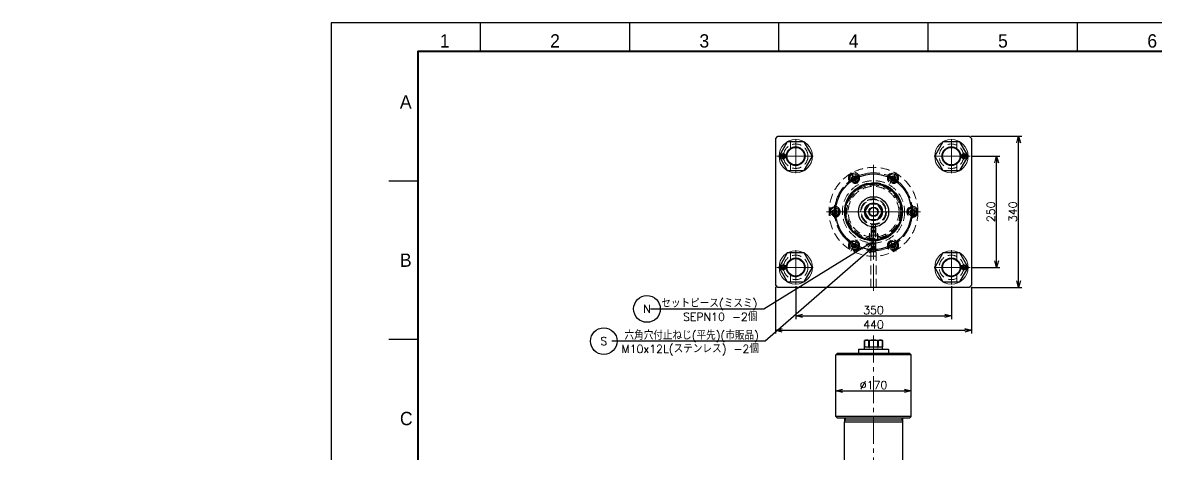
# Model space of a CAD drawing. Header units: millimetres. Extents: x 0 to 49006, y -7876 to 6995.
# Drawn here: x 41067 to 43616, y 1853 to 2824 of the extents above; entities that cross this region are included whole.
import ezdxf
from ezdxf import colors
from ezdxf.entities.mleader import LeaderData, LeaderLine
from ezdxf.enums import TextEntityAlignment as Align
from ezdxf.math import Vec2, Vec3
from ezdxf.xclip import XClip

# ---------------------------------------------------------------- set-up
doc = ezdxf.new("R2010")
doc.units = ezdxf.units.MM
doc.header["$LTSCALE"] = 3.2
doc.header["$XCLIPFRAME"] = 0
doc.header["$PDMODE"] = 99
doc.header["$PDSIZE"] = 1
for name, pattern in [('CENTER2', [28.575, 19.05, -3.175, 3.175, -3.175]), ('HIDDEN', [9.525, 6.35, -3.175]), ('PHANTOM2', [31.75, 15.875, -3.175, 3.175, -3.175, 3.175, -3.175])]:
    doc.linetypes.add(name, pattern=pattern)
for name, color, linetype, lineweight in [('04_HIDDEN', 2, 'HIDDEN', 13), ('05_CENTER', 4, 'CENTER2', 13), ('06_PHANTOM', 2, 'PHANTOM2', 13), ('08_DIM', 3, 'Continuous', 13), ('99_図枠', 7, 'Continuous', 40)]:
    doc.layers.add(name, color=color, linetype=linetype, lineweight=lineweight)
doc.layers.add('10_DRAFT', color=8, linetype='Continuous', lineweight=0, plot=False)
doc.layers.add('10_補助線', color=8, linetype='Continuous', lineweight=13, plot=False)
doc.styles.add('KSS_TXT', font='txt.shx', dxfattribs={"bigfont": 'extfont2.shx'})
doc.styles.add('KSS_TXT_L', font='txt.shx', dxfattribs={"height": 36, "bigfont": 'extfont2.shx'})
doc.styles.get("Standard").update_dxf_attribs({"font": 'txt.shx', "bigfont": 'extfont2.shx'})
doc.styles.add('表題用', font='MS PGothic.ttf')
doc.dimstyles.new('KSS_DIM', dxfattribs={"dimscale": 12, "dimtxt": 3, "dimasz": 2.5, "dimexe": 1.25, "dimexo": 0.625, "dimtad": 1, "dimdsep": 46, "dimtxsty": 'KSS_TXT', "dimblk": 'OPEN30', "dimcen": 0, "dimazin": 2, "dimtfac": 0.75, "dimtmove": 0, "dimatfit": 3, "dimldrblk": 'OPEN30', "dimfxl": 1.25, "dimtolj": 1, "dimarcsym": 0})

# ---------------------------------------------------------------- blocks, each defined once
blk = doc.blocks.new('_Open30')
at = {"color": 0, "linetype": 'ByBlock', "lineweight": -2}
for p, q in [((-1, 0.27), (0, 0)), ((0, 0), (-1, -0.27)), ((0, 0), (-1, 0))]:
    blk.add_line(p, q, dxfattribs=at)
blk = doc.blocks.new('*D2133')
at = {"layer": '08_DIM', "color": 0, "lineweight": -2, "transparency": 16777216}
for p, q in [((42805, 2230.9), (42805, 2156.8)), ((43155, 2230.9), (43155, 2156.8)), ((42820, 2164.3), (43140, 2164.3))]:
    blk.add_line(p, q, dxfattribs=at)
at = {"layer": 'Defpoints', "color": 0, "transparency": 16777216}
for p in [(42805, 2234.7), (43155, 2234.7), (43155, 2164.3)]:
    blk.add_point(p, dxfattribs=at)
at = {"layer": '08_DIM', "color": 0, "lineweight": -2, "transparency": 16777216, "xscale": 15, "yscale": 15, "zscale": 15, "rotation": 180}
blk.add_blockref('_Open30', (42805, 2164.3), dxfattribs=at)
at = {"layer": '08_DIM', "color": 0, "lineweight": -2, "transparency": 16777216, "xscale": 15, "yscale": 15, "zscale": 15}
blk.add_blockref('_Open30', (43155, 2164.3), dxfattribs=at)
at = {"layer": '08_DIM', "color": 0, "transparency": 16777216, "insert": (42980, 2177.1), "char_height": 18, "attachment_point": 5, "style": 'KSS_TXT'}
blk.add_mtext('\\A1;350', dxfattribs=at)
blk = doc.blocks.new('*D2134')
at = {"layer": '08_DIM', "color": 0, "lineweight": -2, "transparency": 16777216}
for p, q in [((43201.1, 2523.2), (43264.2, 2523.2)), ((43256.7, 2288.2), (43256.7, 2508.2)), ((43201.1, 2273.2), (43264.2, 2273.2))]:
    blk.add_line(p, q, dxfattribs=at)
at = {"layer": 'Defpoints', "color": 0, "transparency": 16777216}
for p in [(43197.3, 2523.2), (43256.7, 2523.2), (43197.3, 2273.2)]:
    blk.add_point(p, dxfattribs=at)
at = {"layer": '08_DIM', "color": 0, "lineweight": -2, "transparency": 16777216, "xscale": 15, "yscale": 15, "zscale": 15}
for p, rotation in [((43256.7, 2523.2), 90), ((43256.7, 2273.2), 270)]:
    blk.add_blockref('_Open30', p, dxfattribs=dict(at, rotation=rotation))
at = {"layer": '08_DIM', "color": 0, "transparency": 16777216, "insert": (43244, 2398.2), "char_height": 18, "attachment_point": 5, "rotation": 90, "style": 'KSS_TXT'}
blk.add_mtext('\\A1;250', dxfattribs=at)
blk = doc.blocks.new('*D2135')
at = {"layer": '08_DIM', "color": 0, "lineweight": -2, "transparency": 16777216}
for p, q in [((42760, 2229.5), (42760, 2124.4)), ((43200, 2229.5), (43200, 2124.4)), ((42775, 2131.9), (43185, 2131.9))]:
    blk.add_line(p, q, dxfattribs=at)
at = {"layer": 'Defpoints', "color": 0, "transparency": 16777216}
for p in [(42760, 2233.2), (43200, 2233.2), (43200, 2131.9)]:
    blk.add_point(p, dxfattribs=at)
at = {"layer": '08_DIM', "color": 0, "lineweight": -2, "transparency": 16777216, "xscale": 15, "yscale": 15, "zscale": 15, "rotation": 180}
blk.add_blockref('_Open30', (42760, 2131.9), dxfattribs=at)
at = {"layer": '08_DIM', "color": 0, "lineweight": -2, "transparency": 16777216, "xscale": 15, "yscale": 15, "zscale": 15}
blk.add_blockref('_Open30', (43200, 2131.9), dxfattribs=at)
at = {"layer": '08_DIM', "color": 0, "transparency": 16777216, "insert": (42980, 2144.7), "char_height": 18, "attachment_point": 5, "style": 'KSS_TXT'}
blk.add_mtext('\\A1;440', dxfattribs=at)
blk = doc.blocks.new('*D2136')
at = {"layer": '08_DIM', "color": 0, "lineweight": -2, "transparency": 16777216}
for p, q in [((43198.8, 2568.2), (43313.6, 2568.2)), ((43306.1, 2243.2), (43306.1, 2553.2)), ((43198.8, 2228.2), (43313.6, 2228.2))]:
    blk.add_line(p, q, dxfattribs=at)
at = {"layer": 'Defpoints', "color": 0, "transparency": 16777216}
for p in [(43195, 2568.2), (43306.1, 2568.2), (43195, 2228.2)]:
    blk.add_point(p, dxfattribs=at)
at = {"layer": '08_DIM', "color": 0, "lineweight": -2, "transparency": 16777216, "xscale": 15, "yscale": 15, "zscale": 15}
for p, rotation in [((43306.1, 2568.2), 90), ((43306.1, 2228.2), 270)]:
    blk.add_blockref('_Open30', p, dxfattribs=dict(at, rotation=rotation))
at = {"layer": '08_DIM', "color": 0, "transparency": 16777216, "insert": (43293.4, 2398.2), "char_height": 18, "attachment_point": 5, "rotation": 90, "style": 'KSS_TXT'}
blk.add_mtext('\\A1;340', dxfattribs=at)
blk = doc.blocks.new('A$C71336A15_1_1')
at = {"color": 0}
for radius in [27.5, 21, 19.7]:
    blk.add_circle((0, 0), radius, dxfattribs=at)
at = {"layer": '05_CENTER'}
for p, q in [((0, 31.5), (0, -31.5)), ((-31.5, 0), (31.5, 0))]:
    blk.add_line(p, q, dxfattribs=at)
blk = doc.blocks.new('M6Za_1_1')
at = {"color": 0}
for radius in [5.5, 3.4]:
    blk.add_circle((0, 0), radius, dxfattribs=at)
at = {"layer": '05_CENTER'}
for p, q in [((7.8, 0), (-7.8, 0)), ((0, -7.8), (0, 7.8))]:
    blk.add_line(p, q, dxfattribs=at)
blk = doc.blocks.new('A$C51C205AC_1_1')
at = {"color": 0}
blk.add_lwpolyline([(-18.8, 32.5), (-37.5, 0), (-18.8, -32.5), (18.8, -32.5), (37.5, 0), (18.8, 32.5)], close=True, dxfattribs=at)
for radius in [21, 19.7]:
    blk.add_circle((0, 0), radius, dxfattribs=at)
at = {"layer": '04_HIDDEN'}
for p, q in [((-12, 32.5), (-12, 17.2)), ((-12, -32.5), (-12, -17.2))]:
    blk.add_line(p, q, dxfattribs=at)
at = {"layer": '05_CENTER'}
for p, q in [((0, 38.5), (0, -38.5)), ((-42.3, 0), (42.3, 0))]:
    blk.add_line(p, q, dxfattribs=at)
at = {"layer": '10_補助線'}
blk.add_circle((0, 0), 37.5, dxfattribs=at)
blk.add_blockref('M6Za_1_1', (-28, 0))
blk = doc.blocks.new('A$C2D89044D_1_1')
at = {"color": 0}
blk.add_lwpolyline([(-215, 170), (215, 170), (220, 165), (220, -165), (215, -170), (-215, -170), (-220, -165), (-220, 165)], close=True, dxfattribs=at)
for centre, radius in [((-175, 125), 21), ((175, 125), 21), ((-43.7, 75.8), 5), ((-43.7, 75.8), 4), ((43.7, 75.8), 5), ((43.7, 75.8), 4), ((0, 0), 65), ((0, 0), 63.4), ((-87.5, 0), 5), ((-87.5, 0), 4), ((87.5, 0), 5), ((87.5, 0), 4), ((-43.7, -75.8), 5), ((-43.7, -75.8), 4), ((43.7, -75.8), 5), ((43.7, -75.8), 4), ((-175, -125), 21), ((175, -125), 21)]:
    blk.add_circle(centre, radius, dxfattribs=at)
at = {"layer": '04_HIDDEN'}
for p, q in [((-5, -90), (-5, -65)), ((-4, -90), (-4, -65)), ((4, -90), (4, -65)), ((5, -90), (5, -65)), ((-6, -90), (-6, -170)), ((6, -90), (-6, -90)), ((6, -90), (6, -170))]:
    blk.add_line(p, q, dxfattribs=at)
at = {"layer": '05_CENTER'}
for p, q in [((-175, 156.5), (-175, 93.5)), ((175, 156.5), (175, 93.5)), ((-206.5, 125), (-143.5, 125)), ((0, -178.1), (0, 103.8)), ((143.5, 125), (206.5, 125)), ((-47.9, 83), (-39.6, 68.6)), ((47.9, 83), (39.6, 68.6)), ((103.8, 0), (-103.8, 0)), ((-47.9, -83), (-39.6, -68.6)), ((47.9, -83), (39.6, -68.6)), ((-175, -93.5), (-175, -156.5)), ((175, -93.5), (175, -156.5)), ((-206.5, -125), (-143.5, -125)), ((143.5, -125), (206.5, -125))]:
    blk.add_line(p, q, dxfattribs=at)
blk.add_circle((0, 0), 87.5, dxfattribs=at)
blk = doc.blocks.new('MSSU10-12a_1_1')
at = {"color": 0}
for p, q in [((-12, 4.2), (-11.2, 5)), ((-12, 4.2), (-12, -4.2)), ((-12, 4.2), (-1.2, 4.2)), ((-11.2, 5), (-2, 5)), ((-11.2, 5), (-11.2, -5)), ((0, 3), (-2, 5)), ((-2, 5), (-2, -5)), ((0, -3), (0, 3)), ((-12, -4.2), (-1.2, -4.2)), ((-12, -4.2), (-11.2, -5)), ((-11.2, -5), (-2, -5)), ((0, -3), (-2, -5))]:
    blk.add_line(p, q, dxfattribs=at)
at = {"layer": '04_HIDDEN', "color": 0}
for p, q in [((-8, 2.9), (-12, 2.9)), ((-12, 1.4), (-8, 1.4)), ((-8, 2.9), (-8, -2.9)), ((-6.3, 0), (-8, 2.9)), ((-6.3, 0), (-8, -2.9)), ((0, 3), (-1.7, 0)), ((0, -3), (-1.7, 0)), ((-12, -1.4), (-8, -1.4)), ((-12, -2.9), (-8, -2.9))]:
    blk.add_line(p, q, dxfattribs=at)
at = {"layer": '05_CENTER', "color": 0}
blk.add_line((2, 0), (-14, 0), dxfattribs=at)
blk = doc.blocks.new('SEPN10a_1_1')
at = {"color": 3}
blk.add_lwpolyline([(-5.5, 4.1), (0, 4.1), (0, -4.1), (-5.5, -4.1)], close=True, dxfattribs=at)
at = {"layer": '10_DRAFT'}
blk.add_line((-5.5, 0), (0, 0), dxfattribs=at)
blk = doc.blocks.new('A$C38C1621E_1_1')
for name, p in [('A$C2D89044D_1_1', (0, 0)), ('A$C51C205AC_1_1', (-175, 125)), ('A$C51C205AC_1_1', (-175, -125))]:
    blk.add_blockref(name, p)
at = {"rotation": 180}
for p in [(175, 125), (175, -125)]:
    blk.add_blockref('A$C51C205AC_1_1', p, dxfattribs=at)
at = {"layer": '04_HIDDEN'}
for p in [(-175, 125), (175, 125), (-175, -125), (175, -125)]:
    blk.add_blockref('A$C71336A15_1_1', p, dxfattribs=at)
at = {"layer": '04_HIDDEN', "color": 4, "xscale": -1, "rotation": 270}
blk.add_blockref('MSSU10-12a_1_1', (0, -70.5), dxfattribs=at)
at = {"layer": '04_HIDDEN', "xscale": -1, "rotation": 270}
blk.add_blockref('SEPN10a_1_1', (0, -65), dxfattribs=at)
blk = doc.blocks.new('SD5-500-NCc_1_1')
at = {"color": 0}
blk.add_lwpolyline([(0, -20), (17.3, -10), (17.3, 10), (0, 20), (-17.3, 10), (-17.3, -10)], close=True, dxfattribs=at)
for radius in [85, 34, 20, 10.5, 9.32]:
    blk.add_circle((0, 0), radius, dxfattribs=at)
at = {"layer": '04_HIDDEN', "color": 0}
for p, q in [((52.8, 8.8), (47.8, 8.8)), ((52.8, 10.1), (50.6, 8.8)), ((52.8, 10.1), (64.7, 10.5)), ((52.8, 10.1), (52.8, -10.1)), ((52.8, 8.9), (64.8, 9.3)), ((52.8, -8.8), (47.8, -8.8)), ((52.8, -10.1), (50.6, -8.8)), ((64.8, -9.3), (52.8, -8.9)), ((64.7, -10.5), (52.8, -10.1))]:
    blk.add_line(p, q, dxfattribs=at)
blk.add_circle((0, 0), 65.5, dxfattribs=at)
at = {"layer": '05_CENTER', "color": 0}
for p, q in [((0, -92.8), (0, 92.8)), ((-92.8, 0), (92.8, 0))]:
    blk.add_line(p, q, dxfattribs=at)
blk = doc.blocks.new('A$C47854C93_1_1')
at = {"color": 0}
for radius in [62, 57, 28.5, 27.4]:
    blk.add_circle((0, 0), radius, dxfattribs=at)
at = {"layer": '04_HIDDEN'}
for p, q in [((-5, -56.8), (-5, -28.1)), ((-4, -56.9), (-4, -28.2)), ((4, -56.9), (4, -28.2)), ((5, -56.8), (5, -28.1))]:
    blk.add_line(p, q, dxfattribs=at)
blk.add_circle((0, 0), 29, dxfattribs=at)
at = {"layer": '05_CENTER'}
for p, q in [((0, -67.2), (0, 67.2)), ((67.2, 0), (-67.2, 0))]:
    blk.add_line(p, q, dxfattribs=at)
blk = doc.blocks.new('A$C688269B0_1_1')
at = {"color": 4, "rotation": 270}
blk.add_blockref('SD5-500-NCc_1_1', (0, 0), dxfattribs=at)
at = {"layer": '04_HIDDEN'}
blk.add_blockref('A$C47854C93_1_1', (0, 0), dxfattribs=at)
at = {"layer": '04_HIDDEN', "color": 4, "xscale": -1, "rotation": 270}
blk.add_blockref('MSSU10-12a_1_1', (0, -34), dxfattribs=at)
at = {"layer": '04_HIDDEN', "xscale": -1, "rotation": 270}
blk.add_blockref('SEPN10a_1_1', (0, -28.5), dxfattribs=at)
blk = doc.blocks.new('A$C473059FA_1_1')
at = {"color": 0}
for centre, radius in [((0, 0), 100), ((-43.7, 75.8), 6), ((43.7, 75.8), 6), ((0, 0), 60), ((-87.5, 0), 6), ((87.5, 0), 6), ((-43.7, -75.8), 6), ((43.7, -75.8), 6)]:
    blk.add_circle(centre, radius, dxfattribs=at)
at = {"layer": '04_HIDDEN'}
blk.add_circle((0, 0), 70, dxfattribs=at)
at = {"layer": '05_CENTER'}
for p, q in [((0, -105.4), (0, 105.4)), ((-38, 65.8), (-49.5, 85.8)), ((38, 65.8), (49.5, 85.8)), ((78.4, 0), (101.6, 0)), ((105.4, 0), (-105.4, 0)), ((-78.4, 0), (-101.6, 0)), ((-38, -65.8), (-49.5, -85.8)), ((38, -65.8), (49.5, -85.8))]:
    blk.add_line(p, q, dxfattribs=at)
blk.add_circle((0, 0), 87.5, dxfattribs=at)
blk = doc.blocks.new('KNCLSS10-25-12b_1_1')
at = {"color": 0}
for radius in [12.5, 5]:
    blk.add_circle((0, 0), radius, dxfattribs=at)
at = {"layer": '05_CENTER', "color": 0}
for p, q in [((14.7, 0), (-14.7, 0)), ((0, -14.7), (0, 14.7))]:
    blk.add_line(p, q, dxfattribs=at)
blk = doc.blocks.new('A$C491655AE_1_1')
at = {"color": 0, "linetype": 'CENTER2'}
for p, q in [((-12.6, 0), (12.6, 0)), ((0, -12.6), (0, 12.6))]:
    blk.add_line(p, q, dxfattribs=at)
at = {"color": 0}
for p, q in [((-9.8, 0), (-4.9, 8.5)), ((-4.9, -8.5), (-9.8, 0)), ((-4.9, 8.5), (4.9, 8.5)), ((4.9, 8.5), (9.8, 0)), ((9.8, 0), (4.9, -8.5)), ((4.9, -8.5), (-4.9, -8.5))]:
    blk.add_line(p, q, dxfattribs=at)
for radius in [11, 9.25]:
    blk.add_circle((0, 0), radius, dxfattribs=at)
at = {"layer": '10_DRAFT', "style": 'KSS_TXT_L'}
blk.add_text('BT-M10', height=0.3, dxfattribs=at).set_placement((-0.7, -0.5))
blk = doc.blocks.new('A$C411C04F6_1_1')
at = {"rotation": 359.9999999974119}
blk.add_blockref('A$C473059FA_1_1', (0, 0), dxfattribs=at)
at = {"layer": '04_HIDDEN', "color": 4}
for p, rotation in [((-43.8, 75.8), 209.9999999974296), ((43.7, 75.8), 149.9999999974296), ((-87.5, 0), 270), ((87.5, 0), 90), ((-43.8, -75.8), 329.9999999974295), ((43.7, -75.8), 29.99999999742961)]:
    blk.add_blockref('KNCLSS10-25-12b_1_1', p, dxfattribs=dict(at, rotation=rotation))
at = {"layer": '04_HIDDEN'}
for p, rotation in [((-43.8, 75.8), 209.9999999974296), ((43.7, 75.8), 149.9999999974296), ((-87.5, 0), 270), ((87.5, 0), 90), ((-43.8, -75.8), 329.9999999974295), ((43.7, -75.8), 29.99999999742961)]:
    blk.add_blockref('A$C491655AE_1_1', p, dxfattribs=dict(at, rotation=rotation))
at = {"layer": '04_HIDDEN', "color": 4, "xscale": -1, "rotation": 270}
blk.add_blockref('MSSU10-12a_1_1', (0, -70.5), dxfattribs=at)
at = {"layer": '04_HIDDEN', "xscale": -1, "rotation": 270}
blk.add_blockref('SEPN10a_1_1', (0, -65), dxfattribs=at)
blk = doc.blocks.new('SD5-500-NCa_1_1')
at = {"color": 0}
for p, q in [((-867, 82), (-864, 85)), ((-867, 82), (-867, -82)), ((-725, 85), (-864, 85)), ((-864, 85), (-864, -85)), ((-722, 82), (-725, 85)), ((-725, 85), (-725, -85)), ((-722, -82), (-722, 82)), ((-722, 65), (-713, 65)), ((-722, 63.5), (-718, 63.5)), ((-718, -65), (-718, 65)), ((-718, 63.5), (-715.4, 65)), ((-713, 65.5), (-145.5, 65.5)), ((-713, -65.5), (-713, 65.5)), ((-145.5, -65.5), (-145.5, 65.5)), ((-145, 65), (-145.5, 65.5)), ((-145, 65), (-145, -65)), ((-92.9, 65), (-145, 65)), ((-140, 63.5), (-142.6, 65)), ((-140, -65), (-140, 65)), ((-90.3, 63.5), (-140, 63.5)), ((-92.9, 65), (-92.9, -65)), ((-89, 62.7), (-92.9, 65)), ((-89, -62.8), (-89, 62.7)), ((-87, 62.7), (-89, 62.7)), ((-87, 62.7), (-87, -62.8)), ((-85, 60.7), (-87, 62.7)), ((-85, -62), (-85, 62)), ((-74, 62), (-85, 62)), ((-74, 62), (-74, -62)), ((-74, 62), (-73, 61)), ((-73, -61), (-73, 61)), ((-877, 33), (-876, 34)), ((-877, -33), (-877, 33)), ((-876, 34), (-876, -34)), ((-876, 34), (-867, 34)), ((-867, 34), (-867, -34)), ((-66.4, 29.7), (-73, 31.5)), ((-65, -28.5), (-65, 28.5)), ((-65, 26), (-51, 26)), ((-55, -26), (-55, 26)), ((-48.4, 28.5), (-51, 27)), ((-51, -27), (-51, 27)), ((-50.1, 27.5), (-3.9, 27.5)), ((-5.6, 28.5), (-48.4, 28.5)), ((-48.4, -28.5), (-48.4, 28.5)), ((-3, 27), (-5.6, 28.5)), ((-5.6, 28.5), (-5.6, -28.5)), ((-1, 27), (-3, 27)), ((-3, -27), (-3, 27)), ((0, 26), (-1, 27)), ((-1, 27), (-1, -27)), ((0, -26), (0, 26)), ((-897, 18), (-895.8, 20)), ((-897, -18), (-897, 18)), ((-897, 10.8), (-895.5, 9.3)), ((-877.8, 20), (-895.8, 20)), ((-895.8, 20), (-895.8, 19.9)), ((-895.8, 19.9), (-882, 19.9)), ((-895.8, 11.2), (-895.8, 8.7)), ((-882, 11.2), (-895.8, 11.2)), ((-895.8, 8.7), (-882, 8.7)), ((-882, 11.2), (-882, 19.9)), ((-882, -8.7), (-882, 8.7)), ((-895.5, -9.3), (-897, -10.8)), ((-897, -18), (-895.8, -20)), ((-895.8, -8.7), (-895.8, -11.2)), ((-882, -8.7), (-895.8, -8.7)), ((-895.8, -11.2), (-882, -11.2)), ((-895.8, -19.9), (-895.8, -20)), ((-882, -19.9), (-895.8, -19.9)), ((-877.8, -20), (-895.8, -20)), ((-882, -19.9), (-882, -11.2)), ((-876, -34), (-877, -33)), ((-876, -34), (-867, -34)), ((-73, -31.5), (-66.4, -29.7)), ((-65, -26), (-51, -26)), ((-51, -27), (-48.4, -28.5)), ((-3.9, -27.5), (-50.1, -27.5)), ((-48.4, -28.5), (-5.6, -28.5)), ((-5.6, -28.5), (-3, -27)), ((-3, -27), (-1, -27)), ((-1, -27), (0, -26)), ((-722, -63.5), (-718, -63.5)), ((-722, -65), (-713, -65)), ((-718, -63.5), (-715.4, -65)), ((-145.5, -65.5), (-713, -65.5)), ((-145.5, -65.5), (-145, -65)), ((-145, -65), (-92.9, -65)), ((-142.6, -65), (-140, -63.5)), ((-140, -63.5), (-90.3, -63.5)), ((-92.9, -65), (-89, -62.8)), ((-89, -62.8), (-87, -62.8)), ((-87, -62.8), (-85, -60.8)), ((-74, -62), (-85, -62)), ((-73, -61), (-74, -62)), ((-864, -85), (-867, -82)), ((-725, -85), (-864, -85)), ((-725, -85), (-722, -82))]:
    blk.add_line(p, q, dxfattribs=at)
for radius in [10.5, 9.32]:
    blk.add_circle((-175, 0), radius, dxfattribs=at)
for centre, radius, start, end in [((-66.9, 27.8), 2, 20.9011, 75), ((-877.8, 20.8), 0.8, 270, 0), ((-877.8, -20.8), 0.8, 0, 90), ((-66.9, -27.8), 2, 285, 339.0989)]:
    blk.add_arc(centre, radius, start, end, dxfattribs=at)
for points, start_tangent, end_tangent in [([(-895.8, 19.9), (-896.2, 19.2), (-896.5, 18.5), (-896.7, 17.8), (-896.8, 17.3), (-896.9, 16.7), (-897, 16.1), (-897, 15.6)], (-0.424612, -0.905375), (-0.035971, -0.999353)), ([(-897, 15.6), (-897, 15.1), (-896.9, 14.6), (-896.8, 14), (-896.7, 13.4), (-896.5, 12.9), (-896.3, 12.3), (-896.1, 11.8), (-895.8, 11.2)], (0.033003, -0.999455), (0.4305, -0.902591)), ([(-895.8, 8.7), (-896.1, 7.4), (-896.4, 6.2), (-896.6, 4.9), (-896.8, 3.6), (-896.9, 2.7), (-896.9, 1.8), (-897, 0.9), (-897, 0)], (-0.230061, -0.973176), (-0.014404, -0.999896)), ([(-897, 0), (-897, -1.1), (-896.9, -2.3), (-896.8, -3.4), (-896.7, -4.6), (-896.5, -5.7), (-896.3, -6.9), (-896.1, -7.8), (-895.8, -8.7)], (0.018431, -0.99983), (0.233877, -0.972266)), ([(-895.8, -11.2), (-896.2, -11.9), (-896.5, -12.7), (-896.7, -13.4), (-896.8, -13.9), (-896.9, -14.5), (-897, -15), (-897, -15.6)], (-0.424612, -0.905375), (-0.035971, -0.999353)), ([(-897, -15.6), (-897, -16.1), (-896.9, -16.6), (-896.8, -17.2), (-896.7, -17.7), (-896.5, -18.3), (-896.3, -18.8), (-896.1, -19.4), (-895.8, -19.9)], (0.033003, -0.999455), (0.4305, -0.902591))]:
    blk.add_spline(points, degree=3, dxfattribs=dict(at, start_tangent=start_tangent, end_tangent=end_tangent))
at = {"layer": '04_HIDDEN', "color": 0}
for p, q in [((-262.2, 47.7), (-156.8, 47.7)), ((-225.8, 31.5), (-73, 31.5)), ((-896.7, 10.5), (-879, 9.9)), ((-895.5, 9.3), (-880.5, 8.8)), ((-879, -9.9), (-896.7, -10.5)), ((-880.5, -8.8), (-895.5, -9.3)), ((-156.8, -47.8), (-262.2, -47.8)), ((-73, -31.5), (-225.8, -31.5))]:
    blk.add_line(p, q, dxfattribs=at)
at = {"layer": '05_CENTER', "color": 0}
for p, q in [((-907.5, 0), (4.4, 0)), ((-175, 13.5), (-175, -13.5)), ((325.8, 0), (508.2, 0))]:
    blk.add_line(p, q, dxfattribs=at)
at = {"layer": '06_PHANTOM', "color": 0}
for p, q in [((427, 31.5), (337.2, 31.5)), ((433.6, 29.7), (427, 31.5)), ((427, -31.5), (427, 31.5)), ((435, -28.5), (435, 28.5)), ((435, 26), (449, 26)), ((445, -26), (445, 26)), ((451.6, 28.5), (449, 27)), ((449, -27), (449, 27)), ((449.9, 27.5), (496.1, 27.5)), ((494.4, 28.5), (451.6, 28.5)), ((451.6, -28.5), (451.6, 28.5)), ((497, 27), (494.4, 28.5)), ((494.4, 28.5), (494.4, -28.5)), ((499, 27), (497, 27)), ((497, -27), (497, 27)), ((500, 26), (499, 27)), ((499, 27), (499, -27)), ((500, -26), (500, 26)), ((337.2, -31.5), (427, -31.5)), ((427, -31.5), (433.6, -29.7)), ((435, -26), (449, -26)), ((449, -27), (451.6, -28.5)), ((496.1, -27.5), (449.9, -27.5)), ((451.6, -28.5), (494.4, -28.5)), ((494.4, -28.5), (497, -27)), ((497, -27), (499, -27)), ((499, -27), (500, -26))]:
    blk.add_line(p, q, dxfattribs=at)
for centre, start, end in [((433.1, 27.8), 20.9011, 75), ((433.1, -27.8), 285, 339.0989)]:
    blk.add_arc(centre, 2, start, end, dxfattribs=at)
blk = doc.blocks.new('M10Tz_1_1')
at = {"color": 0}
for radius in [5, 4]:
    blk.add_circle((0, 0), radius, dxfattribs=at)
at = {"layer": '05_CENTER'}
for p, q in [((8.3, 0), (-8.3, 0)), ((0, -8.3), (0, 8.3))]:
    blk.add_line(p, q, dxfattribs=at)
blk = doc.blocks.new('A$C311A3C4E_1_1')
at = {"color": 0}
for p, q in [((-47, 100), (-57, 90)), ((-57, -11), (-57, 90)), ((-57, 90), (57, 90)), ((-47, 100), (47, 100)), ((47, 100), (57, 90)), ((57, -11), (57, 90))]:
    blk.add_line(p, q, dxfattribs=at)
blk.add_lwpolyline([(-62, -25), (62, -25), (62, -15), (-62, -15)], close=True, dxfattribs=at)
for centre, start, end in [((-61, -11), 270, 0), ((61, -11), 180, 270)]:
    blk.add_arc(centre, 4, start, end, dxfattribs=at)
at = {"layer": '04_HIDDEN'}
for p, q in [((-28.5, 100), (-28.5, 58)), ((-27.4, 100), (-27.4, 58)), ((27.4, 100), (27.4, 58)), ((28.5, 100), (28.5, 58))]:
    blk.add_line(p, q, dxfattribs=at)
blk.add_lwpolyline([(29, 50), (29, 58), (-29, 58), (-29, 50)], close=True, dxfattribs=at)
at = {"layer": '05_CENTER'}
blk.add_line((0, 106.4), (0, -32.8), dxfattribs=at)
at = {"color": 0}
blk.add_blockref('M10Tz_1_1', (0, 75), dxfattribs=at)
blk = doc.blocks.new('A$C2EB33B8C_1_1')
at = {"color": 4, "rotation": 270}
blk.add_blockref('SD5-500-NCa_1_1', (0, -90), dxfattribs=at)
at = {"layer": '04_HIDDEN'}
blk.add_blockref('A$C311A3C4E_1_1', (0, -140), dxfattribs=at)
at = {"layer": '06_PHANTOM'}
ref = blk.add_blockref('A$C311A3C4E_1_1', (0, -240), dxfattribs=at)
XClip(ref).set_block_clipping_path([(-70.2445886417, -34.9982133281), (71.1812040243, 28.5897260559)])
blk.add_blockref('A$C311A3C4E_1_1', (0, -640), dxfattribs=at)
blk = doc.blocks.new('*D2156')
at = {"layer": '08_DIM', "color": 0, "lineweight": -2, "transparency": 16777216}
for p, q in [((42895, 1986.3), (42895, 2003.1)), ((42910, 1995.6), (43050, 1995.6)), ((43065, 1986.3), (43065, 2003.1))]:
    blk.add_line(p, q, dxfattribs=at)
at = {"layer": 'Defpoints', "color": 0, "transparency": 16777216}
for p in [(43065, 1995.6), (42895, 1982.5), (43065, 1982.5)]:
    blk.add_point(p, dxfattribs=at)
at = {"layer": '08_DIM', "color": 0, "lineweight": -2, "transparency": 16777216, "xscale": 15, "yscale": 15, "zscale": 15, "rotation": 180}
blk.add_blockref('_Open30', (42895, 1995.6), dxfattribs=at)
at = {"layer": '08_DIM', "color": 0, "lineweight": -2, "transparency": 16777216, "xscale": 15, "yscale": 15, "zscale": 15}
blk.add_blockref('_Open30', (43065, 1995.6), dxfattribs=at)
at = {"layer": '08_DIM', "color": 0, "transparency": 16777216, "insert": (42980, 2008.4), "char_height": 18, "attachment_point": 5, "style": 'KSS_TXT'}
blk.add_mtext('\\A1;%%C170', dxfattribs=at)
blk = doc.blocks.new('AM_BALLOON1')
at = {"transparency": 16777216}
blk.add_circle((0, 0), 5, dxfattribs=at)
blk.add_attdef('B_NUMBER', text='', height=3, dxfattribs=at).set_placement((0, 0), align=Align.MIDDLE_CENTER)
blk = doc.blocks.new('_OPEN')
at = {"color": 0, "linetype": 'ByBlock'}
for p, q in [((-1, 0.17), (0, 0)), ((0, 0), (-1, -0.17)), ((0, 0), (-1, 0))]:
    blk.add_line(p, q, dxfattribs=at)

msp = doc.modelspace()

# ---------------------------------------------------------------- linework, layer by layer
at = {"layer": '99_図枠', "lineweight": 25}
for p, q in [((42096.095, 2758.499), (42096.095, 2823.506)), ((42431.778, 2758.499), (42431.778, 2823.506)), ((42767.462, 2758.499), (42767.462, 2823.506)), ((43103.146, 2758.499), (43103.146, 2823.506)), ((43438.829, 2758.499), (43438.829, 2823.506)), ((41955.231, 2467.441), (41890.224, 2467.441)), ((41955.231, 2111.377), (41890.224, 2111.377))]:
    msp.add_line(p, q, dxfattribs=at)
at = {"layer": '99_図枠'}
msp.add_lwpolyline([(41955.231, 39.997), (45723.609, 39.997), (45723.609, 2758.499), (41955.231, 2758.499)], close=True, dxfattribs=at)
at = {"layer": 'Defpoints'}
msp.add_lwpolyline([(41760.411, -24.719), (45788.615, -24.719), (45788.615, 2823.506), (41760.411, 2823.506)], close=True, dxfattribs=at)

# ---------------------------------------------------------------- block references
for name, p in [('A$C38C1621E_1_1', (42980.033, 2398.218)), ('A$C688269B0_1_1', (42980.033, 2398.218)), ('A$C2EB33B8C_1_1', (42980.033, 1302.633))]:
    msp.add_blockref(name, p)
at = {"layer": '04_HIDDEN'}
msp.add_blockref('A$C411C04F6_1_1', (42980.033, 2398.218), dxfattribs=at)

# ---------------------------------------------------------------- texts
at = {"layer": '99_図枠', "lineweight": 13, "style": '表題用'}
for s, p in [('1', (42015.858, 2758.499)), ('2', (42263.937, 2758.499)), ('3', (42599.62, 2758.499)), ('4', (42935.304, 2758.499)), ('5', (43270.988, 2758.499)), ('6', (43606.671, 2758.499))]:
    msp.add_text(s, height=30.003, dxfattribs=at).set_placement(p, align=Align.BOTTOM_CENTER)
for s, p in [('A', (41915.227, 2645.473)), ('B', (41915.227, 2289.409)), ('C', (41915.227, 1933.345))]:
    msp.add_text(s, height=30.003, dxfattribs=at).set_placement(p, align=Align.MIDDLE_LEFT)

# ---------------------------------------------------------------- dimensions: what is measured, and where the dimension line sits
at = {"layer": '08_DIM', "color": 1}
for base, p1, p2, picture, middle in [((43306.103, 2568.218), (43195.033, 2228.218), (43195.033, 2568.218), '*D2136', (43293.353, 2398.218)), ((43256.737, 2523.218), (43197.314, 2273.218), (43197.314, 2523.218), '*D2134', (43243.987, 2398.218))]:
    dim = msp.add_linear_dim(base=base, p1=p1, p2=p2, angle=90, dimstyle='KSS_DIM', override={"dimscale": 6, "dimarcsym": 1}, dxfattribs=at)
    dim.commit()
    dim.dimension.update_dxf_attribs({"geometry": picture, "text_midpoint": middle})
for base, p1, p2, picture, middle in [((43200.033, 2131.925), (42760.033, 2233.218), (43200.033, 2233.218), '*D2135', (42980.033, 2144.675)), ((43155.033, 2164.317), (42805.033, 2234.674), (43155.033, 2234.674), '*D2133', (42980.033, 2177.067))]:
    dim = msp.add_linear_dim(base=base, p1=p1, p2=p2, dimstyle='KSS_DIM', override={"dimscale": 6, "dimarcsym": 1}, dxfattribs=at)
    dim.commit()
    dim.dimension.update_dxf_attribs({"geometry": picture, "text_midpoint": middle})
at = {"layer": '08_DIM'}
dim = msp.add_linear_dim(base=(43065.033, 1995.62), p1=(42895.033, 1982.507), p2=(43065.033, 1982.507), text='%%C<>', dimstyle='KSS_DIM', override={"dimscale": 6}, dxfattribs=at)
dim.commit()
dim.dimension.update_dxf_attribs({"geometry": '*D2156', "text_midpoint": (42980.033, 2008.37)})

# ---------------------------------------------------------------- leaders
at = {"layer": '08_DIM', "color": 4}
ml = msp.add_multileader_mtext('Standard', dxfattribs=at)
ml.set_content('セットピース(ミスミ)\\PSEPN10 -2個', color=4)
ml.set_leader_properties()
ml.set_arrow_properties(name='OPEN30')
ml.build(insert=Vec2(0, 0))
ml.multileader.update_dxf_attribs({"text_left_attachment_type": 6, "text_right_attachment_type": 6, "dogleg_length": 0.36, "arrow_head_size": 15, "scale": 6})
ctx = ml.context
ctx.base_point, ctx.scale, ctx.char_height, ctx.arrow_head_size, ctx.landing_gap_size, ctx.plane_origin = Vec3(42494.504, 2179.454), 6, 18, 15, 12, Vec3(43075.8, 1996.245)
ctx.left_attachment, ctx.right_attachment, ctx.text_align_type = 6, 6, 2
notes = []
notes.append((ctx, [(0, (1, 1, 0), (42733.064, 2179.454), (-1, 0), 2.16, [(0, [(42978.125, 2330.015)], 0, [])])]))
ctx.mtext.insert, ctx.mtext.alignment, ctx.mtext.flow_direction = Vec3(42718.904, 2201.054), 3, 5
ml = msp.add_multileader_mtext('Standard', dxfattribs=at)
ml.set_content('六角穴付止ねじ(平先)(市販品)\\PM10x12L(ステンレス) -2個', color=4)
ml.set_leader_properties()
ml.set_arrow_properties(name='OPEN30')
ml.build(insert=Vec2(0, 0))
ml.multileader.update_dxf_attribs({"text_left_attachment_type": 6, "text_right_attachment_type": 6, "dogleg_length": 0.36, "arrow_head_size": 15, "scale": 6})
ctx = ml.context
ctx.base_point, ctx.scale, ctx.char_height, ctx.arrow_head_size, ctx.landing_gap_size, ctx.plane_origin = Vec3(42396.682, 2107.205), 6, 18, 15, 12, Vec3(43074.818, 1852.127)
ctx.left_attachment, ctx.right_attachment, ctx.text_align_type = 6, 6, 2
notes.append((ctx, [(0, (1, 1, 0), (42736.642, 2107.205), (-1, 0), 2.16, [(0, [(42979.189, 2318.579)], 0, [])])]))
ctx.mtext.insert, ctx.mtext.alignment, ctx.mtext.flow_direction = Vec3(42722.482, 2128.805), 3, 5
at = {"layer": '08_DIM'}
ml = msp.add_multileader_block('Standard', dxfattribs=at)
ml.set_content('AM_BALLOON1', color=256, scale=6)
ml.set_attribute('B_NUMBER', 'N', width=0)
ml.set_leader_properties(color=256, linetype='ByLayer', lineweight=-1)
ml.set_arrow_properties(name='OPEN')
ml.build(insert=Vec2(0, 0))
ml.multileader.update_dxf_attribs({"leader_type": 0, "has_dogleg": 0, "text_right_attachment_type": 6, "dogleg_length": 0, "arrow_head_size": 12, "scale": 6, "block_connection_type": 1})
ctx = ml.context
ctx.base_point, ctx.scale, ctx.char_height, ctx.arrow_head_size, ctx.landing_gap_size, ctx.plane_origin = Vec3(42470.67, 2179.738), 6, 24, 12, 12, Vec3(42470.67, 2179.738)
ctx.right_attachment, ctx.attachment_type = 6, 1
notes.append((ctx, [(0, (0, 0, 0), (0, 0), (1, 0), 1, [])]))
ctx.block.insert = Vec3(42470.67, 2179.738)
ml = msp.add_multileader_block('Standard', dxfattribs=at)
ml.set_content('AM_BALLOON1', color=256, scale=6)
ml.set_attribute('B_NUMBER', 'S', width=0)
ml.set_leader_properties(color=256, linetype='ByLayer', lineweight=-1)
ml.set_arrow_properties(name='OPEN')
ml.build(insert=Vec2(0, 0))
ml.multileader.update_dxf_attribs({"leader_type": 0, "has_dogleg": 0, "text_right_attachment_type": 6, "dogleg_length": 0, "arrow_head_size": 12, "scale": 6, "block_connection_type": 1})
ctx = ml.context
ctx.base_point, ctx.scale, ctx.char_height, ctx.arrow_head_size, ctx.landing_gap_size, ctx.plane_origin = Vec3(42373.487, 2107.349), 6, 24, 12, 12, Vec3(42373.487, 2107.349)
ctx.right_attachment, ctx.attachment_type = 6, 1
notes.append((ctx, [(0, (0, 0, 0), (0, 0), (1, 0), 1, [])]))
ctx.block.insert = Vec3(42373.487, 2107.349)
for ctx, leaders in notes:
    for number, flags, end, landing, length, lines in leaders:
        leader = LeaderData()
        leader.index, (leader.has_last_leader_line, leader.has_dogleg_vector, leader.attachment_direction) = number, flags
        leader.last_leader_point, leader.dogleg_vector, leader.dogleg_length = Vec3(end), Vec3(landing), length
        for number, points, colour, breaks in lines:
            line = LeaderLine()
            line.index, line.vertices, line.color, line.breaks = number, Vec3.list(points), colors.encode_raw_color(colour), breaks
            leader.lines.append(line)
        ctx.leaders.append(leader)

doc.saveas('drawing.dxf')
